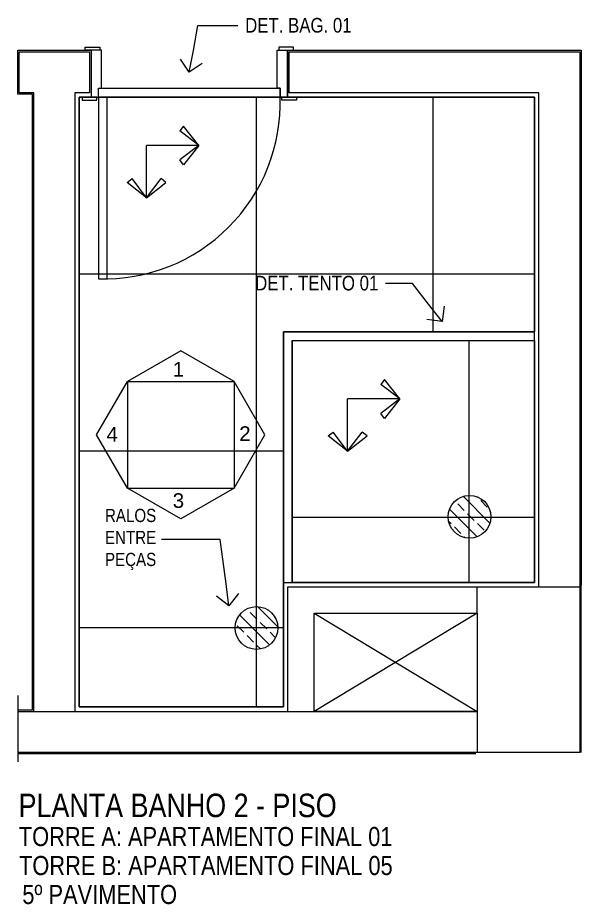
# Model space of a CAD drawing. Header units: metres. Extents: x 3 to 168, y -142 to 28.
# Drawn here: x 81.637 to 83.558, y -58.667 to -55.643 of the extents above; entities that cross this region are included whole.
import ezdxf
from ezdxf import colors
from ezdxf.entities.mleader import LeaderData, LeaderLine
from ezdxf.math import Vec2, Vec3

# ---------------------------------------------------------------- set-up
doc = ezdxf.new("R2010")
doc.units = ezdxf.units.M
doc.linetypes.add('DASHEDX2', pattern=[1.5, 1, -0.5])
for name, color, linetype in [('ARQ-ALV ACAB', 4, 'Continuous'), ('ARQ-ALV OSSO', 5, 'Continuous'), ('ARQ-AUX', 7, 'Continuous'), ('ARQ-AUX1', 1, 'Continuous'), ('ARQ-AUX2', 2, 'Continuous'), ('ARQ-CAX @ 1', 1, 'Continuous'), ('ARQ-CERÂMICA', 7, 'Continuous'), ('ARQ-PRJ', 7, 'DASHEDX2'), ('ARQ-SIM', 1, 'Continuous'), ('ARQ-TXT', 2, 'Continuous')]:
    doc.layers.add(name, color=color, linetype=linetype)
doc.styles.add('Adesa', font='ARIALN.TTF')
doc.styles.add('Arial', font='arial.ttf')

# ---------------------------------------------------------------- blocks, each defined once
blk = doc.blocks.new('*U145')
for points in [[(0, 0), (0, 0.62), (-0.03, 0.62), (-0.03, 0)], [(-0.675, 0.01), (-0.625, 0.01), (-0.625, 0), (-0.675, 0)], [(0.055, 0.01), (0.005, 0.01), (0.005, 0), (0.055, 0)], [(-0.665, -0.17), (-0.615, -0.17), (-0.615, -0.16), (-0.665, -0.16)], [(0.045, -0.17), (-0.005, -0.17), (-0.005, -0.16), (0.045, -0.16)]]:
    blk.add_lwpolyline(points, close=True)
for points in [[(-0.66, 0), (-0.62, 0), (-0.62, -0.03), (-0.61, -0.03), (-0.61, -0.16), (-0.645, -0.16), (-0.645, 0)], [(0.04, 0), (0, 0), (0, -0.03), (-0.01, -0.03), (-0.01, -0.16), (0.025, -0.16), (0.025, 0)]]:
    blk.add_lwpolyline(points)
at = {"layer": 'ARQ-PRJ'}
blk.add_arc((-0.0179, 0.0179), 0.6024, 88.2986, 181.7014, dxfattribs=at)
blk = doc.blocks.new('VISTA')
at = {"layer": 'ARQ-SIM'}
blk.add_lwpolyline([(-0.00525, -0.00909), (-0.00525, 0.00909), (0, 0)], close=True, dxfattribs=at)
at = {"layer": 'ARQ-SIM', "color": 5, "style": 'Adesa'}
blk.add_attdef('4', (-0.0019, -0.00135), '', height=0.0025, rotation=90, dxfattribs=at)
blk = doc.blocks.new('_Open90')
at = {"color": 0, "linetype": 'ByBlock', "lineweight": -2}
for p, q in [((-0.5, 0.5), (0, 0)), ((0, 0), (-1, 0)), ((0, 0), (-0.5, -0.5))]:
    blk.add_line(p, q, dxfattribs=at)
blk = doc.blocks.new('Seta para pag.piso')
for p, q in [((0, 0.1126), (-0.0418, 0.0796)), ((0, 0.1126), (-0.0312, 0.0715)), ((0, 0.1126), (0, 0)), ((0, 0.1126), (0.0418, 0.0795)), ((0, 0.1126), (0.0312, 0.0715)), ((-0.0418, 0.0796), (-0.0312, 0.0715)), ((0.0418, 0.0795), (0.0312, 0.0715)), ((-0.1126, 0), (-0.0795, 0.0418)), ((-0.0795, 0.0418), (-0.0715, 0.0312)), ((-0.1126, 0), (-0.0715, 0.0312)), ((-0.1126, 0), (0, 0)), ((-0.1126, 0), (-0.0796, -0.0418)), ((-0.1126, 0), (-0.0715, -0.0312)), ((-0.0796, -0.0418), (-0.0715, -0.0312))]:
    blk.add_line(p, q)
blk = doc.blocks.new('PL RALO')
at = {"layer": 'ARQ-AUX2'}
h = blk.add_hatch(dxfattribs=at)
h.set_pattern_fill('BRASS', color=8, scale=0.01, angle=315)
h.set_pattern_definition([(315, (-278.116365, 1040.018154), (0.0449012806, 0.0449012806), []), (315, (-278.093914, 1040.040605), (0.0449012806, 0.0449012806), [0.03175, -0.015875])])
edge = h.paths.add_edge_path()
edge.add_arc((0, 0), 0.0729, 270, 630)
blk.add_circle((0, 0), 0.0729, dxfattribs=at)
blk = doc.blocks.new('AREAS MOLHADAS')
at = {"layer": 'ARQ-CERÂMICA'}
h = blk.add_hatch(dxfattribs=at)
h.set_pattern_fill('NET', color=256, scale=0.19)
h.set_pattern_definition([(0, (81.84674, -55.9143), (0, 0.60325), []), (90, (81.84674, -55.9143), (-0.60325, 4e-17), [])])
h.paths.add_polyline_path([(81.8467, -55.9143), (83.3983, -55.9143), (83.3983, -56.7143), (82.5427, -56.7143), (82.5427, -57.9943), (81.8467, -57.9943)])
h = blk.add_hatch(dxfattribs=at)
h.set_pattern_fill('NET', color=256, scale=0.19)
h.set_pattern_definition([(0, (82.5727, -56.7443), (0, 0.60325), []), (90, (82.5727, -56.7443), (-0.60325, 4e-17), [])])
h.paths.add_polyline_path([(82.5727, -56.7443), (83.3983, -56.7443), (83.3983, -57.5693), (82.5727, -57.5693)])
at = {"layer": 'ARQ-ALV ACAB'}
blk.add_line((83.1983, -58.1543), (81.6371, -58.1543), dxfattribs=at)
for points in [[(81.6867, -58.0043), (81.6867, -55.9043), (81.6367, -55.9043), (81.6367, -55.7543), (81.8367, -55.7543)], [(81.8467, -55.9143), (81.8467, -57.9943)]]:
    blk.add_lwpolyline(points, dxfattribs=at)
at = {"layer": 'ARQ-ALV ACAB', "elevation": 0}
for points in [[(81.8367, -55.7543), (81.8868, -55.7543), (81.8868, -55.9143), (81.8467, -55.9143)], [(83.3983, -57.5693), (83.3983, -55.9143), (82.5568, -55.9143), (82.5568, -55.7543), (83.5583, -55.7543), (83.5583, -57.5793)], [(82.5427, -57.9943), (82.5427, -57.5693), (83.3983, -57.5693)], [(83.5583, -58.1493), (83.5583, -57.5843), (83.5583, -57.5793), (83.5583, -57.5793)], [(81.8467, -57.9943), (82.5427, -57.9943)], [(81.6371, -58.0043), (81.6867, -58.0043)]]:
    blk.add_lwpolyline(points, dxfattribs=at)
at = {"layer": 'ARQ-ALV OSSO'}
for points in [[(81.6917, -58.0093), (81.6917, -55.8993), (81.6417, -55.8993), (81.6417, -55.7593), (81.8317, -55.7593)], [(81.8317, -55.8993), (81.8317, -58.0093)], [(83.2033, -57.6743), (83.2033, -57.5843)], [(83.2033, -58.0093), (83.2033, -58.1493)], [(83.5533, -58.1493), (81.6371, -58.1493)]]:
    blk.add_lwpolyline(points, dxfattribs=at)
at = {"layer": 'ARQ-ALV OSSO', "elevation": 0}
for points in [[(81.8317, -55.7593), (81.8818, -55.7593), (81.8818, -55.8993), (81.8317, -55.8993)], [(83.4133, -57.5843), (83.4133, -55.8993), (82.5618, -55.8993), (82.5618, -55.7593), (83.5533, -55.7593), (83.5533, -57.5843)], [(82.5577, -58.0093), (82.5577, -57.5843), (83.5533, -57.5843)], [(83.5533, -57.5843), (83.5533, -58.1493)], [(81.6371, -58.0093), (83.2033, -58.0093)]]:
    blk.add_lwpolyline(points, dxfattribs=at)
at = {"layer": 'ARQ-ALV OSSO'}
blk.add_lwpolyline([(83.2033, -57.6743), (83.2033, -58.0093), (82.6477, -58.0093), (82.6477, -57.6743)], close=True, dxfattribs=at)
at = {"layer": 'ARQ-AUX'}
blk.add_lwpolyline([(81.6371, -57.9549), (81.6371, -58.1815)], dxfattribs=at)
at = {"layer": 'ARQ-AUX1', "elevation": 0}
blk.add_lwpolyline([(81.9118, -55.8843), (82.5318, -55.8843), (82.5318, -55.9143), (81.9118, -55.9143)], close=True, dxfattribs=at)
for points in [[(82.5427, -57.5693), (82.5427, -56.7143), (83.3983, -56.7143)], [(82.5727, -57.5693), (82.5727, -56.7443), (83.3983, -56.7443)]]:
    blk.add_lwpolyline(points, dxfattribs=at)
at = {"layer": 'ARQ-CERÂMICA', "elevation": 0}
for points in [[(81.8467, -55.9143), (83.3983, -55.9143), (83.3983, -56.7143), (82.5427, -56.7143), (82.5427, -57.9943), (81.8467, -57.9943)], [(82.5727, -56.7443), (83.3983, -56.7443), (83.3983, -57.5693), (82.5727, -57.5693)]]:
    blk.add_lwpolyline(points, close=True, dxfattribs=at)
at = {"layer": 'ARQ-SIM', "elevation": 0}
for points in [[(83.2033, -57.6743), (82.6477, -58.0093)], [(82.6477, -57.6743), (83.2033, -58.0093)]]:
    blk.add_lwpolyline(points, dxfattribs=at)
at = {"layer": 'ARQ-CAX @ 1', "rotation": 180}
blk.add_blockref('*U145', (81.9118, -55.9143, 0), dxfattribs=at)
at = {"layer": 'ARQ-CERÂMICA', "xscale": 1.58230973583663, "yscale": 1.58230973583663, "zscale": 1.58230973583663, "rotation": 180}
for p in [(82.076, -56.0792), (82.7616, -56.9439)]:
    blk.add_blockref('Seta para pag.piso', p, dxfattribs=at)
at = {"layer": 'ARQ-CERÂMICA'}
for p in [(83.1774, -57.3456), (82.451, -57.7249)]:
    blk.add_blockref('PL RALO', p, dxfattribs=at)
at = {"layer": 'ARQ-SIM', "ltscale": 0.03}
ref = blk.add_blockref('VISTA', (82.1924, -56.7795), dxfattribs=dict(at, xscale=-20.00000000011565, yscale=20.00000000011565, zscale=20.00000000011565, rotation=270))
ref.add_attrib('4', '1', (82.1653, -56.8675), dxfattribs={"color": 3, "height": 0.05, "style": 'Arial'})
ref = blk.add_blockref('VISTA', (81.9055, -57.0664), dxfattribs=dict(at, xscale=20.00000000011565, yscale=20.00000000011565, zscale=20.00000000011565, rotation=180))
ref.add_attrib('4', '4', (81.9395, -57.0894), dxfattribs={"color": 3, "height": 0.05, "style": 'Arial'})
ref = blk.add_blockref('VISTA', (82.4792, -57.0664), dxfattribs=dict(at, xscale=-20.00000000011565, yscale=20.00000000011565, zscale=20.00000000011565, rotation=180))
ref.add_attrib('4', '2', (82.392, -57.087), dxfattribs={"color": 3, "height": 0.05, "style": 'Arial'})
ref = blk.add_blockref('VISTA', (82.1924, -57.3532), dxfattribs=dict(at, xscale=20.00000000011565, yscale=20.00000000011565, zscale=20.00000000011565, rotation=270))
ref.add_attrib('4', '3', (82.1653, -57.3153), dxfattribs={"color": 3, "height": 0.05, "style": 'Arial'})
at = {"layer": 'ARQ-TXT', "ltscale": 0.5, "style": 'Adesa'}
blk.add_text('PLANTA BANHO 2 - PISO', height=0.08, dxfattribs=at).set_placement((81.6397, -58.37))
at = {"layer": 'ARQ-TXT', "style": 'Adesa'}
for s, p in [('TORRE A: APARTAMENTO FINAL 01', (81.6404, -58.4688, 108.9697)), ('TORRE B: APARTAMENTO FINAL 05', (81.6411, -58.5676, 217.9394)), ('5º PAVIMENTO', (81.6524, -58.6664, 326.909))]:
    blk.add_text(s, height=0.065, dxfattribs=at).set_placement(p)
at = {"layer": 'ARQ-SIM'}
ml = blk.add_multileader_mtext('Standard', dxfattribs=at)
ml.set_content('DET. BAG. 01', color=2, style='Adesa')
ml.set_leader_properties(color=256)
ml.set_arrow_properties(name='OPEN90')
ml.build(insert=Vec2(0, 0))
ml.multileader.update_dxf_attribs({"text_left_attachment_type": 2, "text_right_attachment_type": 2, "dogleg_length": 0.2, "arrow_head_size": 0.075})
ctx = ml.context
ctx.base_point, ctx.char_height, ctx.arrow_head_size, ctx.landing_gap_size, ctx.plane_origin = Vec3(82.3872, -55.6701, 0), 0.05, 0.075, 0.025, Vec3(82.2091, -55.9551, 0)
ctx.left_attachment, ctx.right_attachment = 2, 2
notes = []
notes.append((ctx, [(1, (1, 1, 0), (82.2514, -55.6701, 0), (1, 0), 0.1358, [(0, [(82.2218, -55.8291, 0)], 0, [])])]))
ctx.mtext.insert, ctx.mtext.flow_direction = Vec3(82.4122, -55.6442, 0), 5
ml = blk.add_multileader_mtext('Standard', dxfattribs=at)
ml.set_content('DET. TENTO 01', color=2, style='Adesa')
ml.set_leader_properties(color=256)
ml.set_arrow_properties(name='OPEN90')
ml.build(insert=Vec2(0, 0))
ml.multileader.update_dxf_attribs({"text_left_attachment_type": 2, "text_right_attachment_type": 2, "dogleg_length": 0.2, "arrow_head_size": 0.075})
ctx = ml.context
ctx.base_point, ctx.char_height, ctx.arrow_head_size, ctx.landing_gap_size, ctx.plane_origin = Vec3(82.4361, -56.5495), 0.05, 0.075, 0.025, Vec3(83.0707, -56.5461)
ctx.left_attachment, ctx.right_attachment, ctx.text_align_type = 2, 2, 2
notes.append((ctx, [(0, (1, 1, 0), (82.9834, -56.5495), (-1, 0), 0.0921, [(0, [(83.0838, -56.6795)], 0, [])])]))
ctx.mtext.insert, ctx.mtext.alignment, ctx.mtext.flow_direction = Vec3(82.8663, -56.5236), 3, 5
ml = blk.add_multileader_mtext('Standard', dxfattribs=at)
ml.set_content('RALOS ENTRE PEÇAS', color=2, style='Adesa')
ml.set_leader_properties(color=256)
ml.set_arrow_properties(name='OPEN90')
ml.build(insert=Vec2(0, 0))
ml.multileader.update_dxf_attribs({"text_left_attachment_type": 2, "text_right_attachment_type": 2, "dogleg_length": 0.2, "arrow_head_size": 0.075})
ctx = ml.context
ctx.base_point, ctx.char_height, ctx.arrow_head_size, ctx.landing_gap_size, ctx.plane_origin = Vec3(81.9092, -57.4234), 0.045, 0.075, 0.025, Vec3(82.5188, -57.4983)
ctx.left_attachment, ctx.right_attachment = 2, 2
notes.append((ctx, [(1, (1, 1, 0), (82.3273, -57.4234), (-1, 0), 0.2, [(0, [(82.3571, -57.6491)], 0, [])])]))
ctx.mtext.insert, ctx.mtext.width, ctx.mtext.flow_direction = Vec3(81.9342, -57.3186), 0.142536, 5
for ctx, leaders in notes:
    for number, flags, end, landing, length, lines in leaders:
        leader = LeaderData()
        leader.index, (leader.has_last_leader_line, leader.has_dogleg_vector, leader.attachment_direction) = number, flags
        leader.last_leader_point, leader.dogleg_vector, leader.dogleg_length = Vec3(end), Vec3(landing), length
        for number, points, colour, breaks in lines:
            line = LeaderLine()
            line.index, line.vertices, line.color, line.breaks = number, Vec3.list(points), colors.encode_raw_color(colour), breaks
            leader.lines.append(line)
        ctx.leaders.append(leader)

msp = doc.modelspace()

# ---------------------------------------------------------------- block references
msp.add_blockref('AREAS MOLHADAS', (0, 0))

doc.saveas('drawing.dxf')
